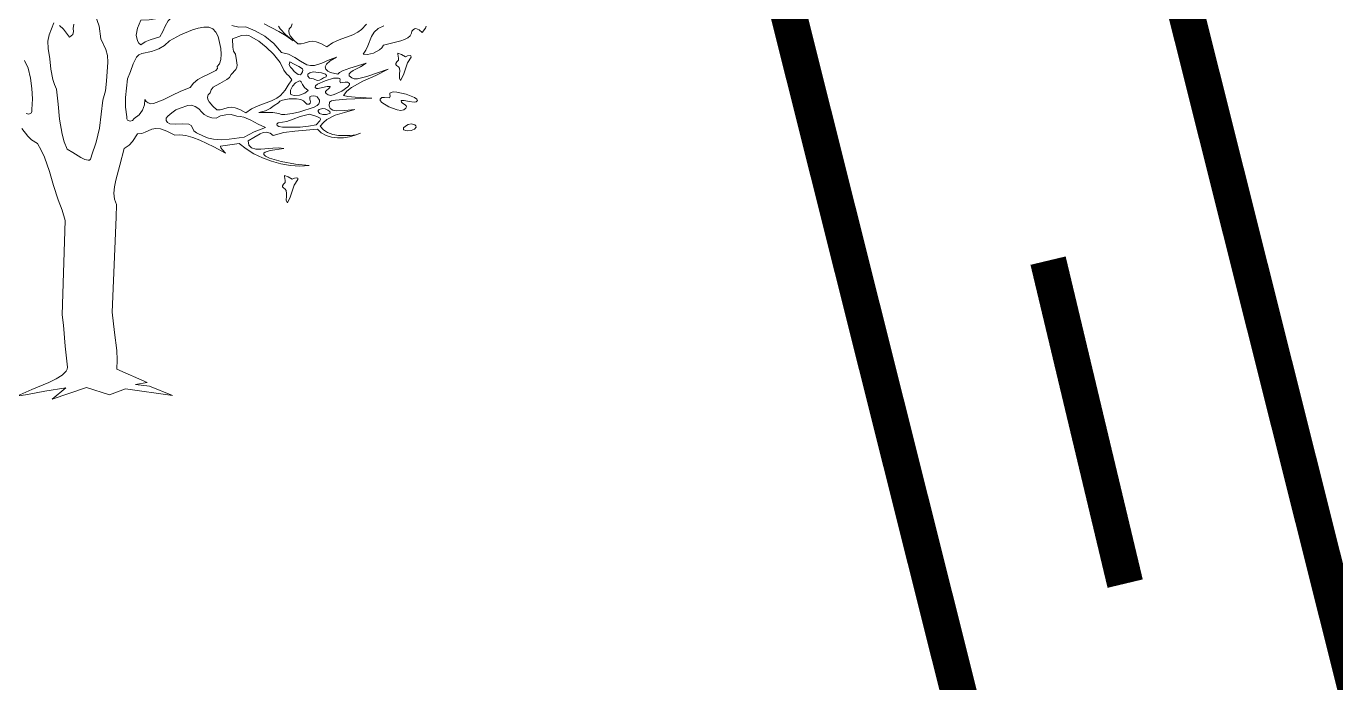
# Model space of a CAD drawing. Header units: inches. Extents: x -340059099 to 1458168, y 1119167 to 1294232938.
# Drawn here: x 454809 to 455352, y 2624646 to 2624918 of the extents above; entities that cross this region are included whole.
import ezdxf

# ---------------------------------------------------------------- set-up
doc = ezdxf.new("R2010")
doc.units = ezdxf.units.IN
doc.header["$MEASUREMENT"] = 0
doc.layers.add('Text', color=7, linetype='Continuous')
doc.layers.add('TREE', color=3, linetype='Continuous', lineweight=15)

# ---------------------------------------------------------------- blocks, each defined once
blk = doc.blocks.new('tree2')
at = {"layer": 'TREE'}
for points in [[(5207.2682, 5946.3505), (5207.1817, 5946.3209), (5207.2156, 5946.3493), (5207.1632, 5946.3416), (5207.1192, 5946.3327), (5207.0918, 5946.3284), (5207.1299, 5946.3453), (5207.1727, 5946.3629), (5207.1915, 5946.3721), (5207.2069, 5946.3816), (5207.2168, 5946.3915), (5207.2196, 5946.3967), (5207.2202, 5946.402), (5207.2143, 5946.4546), (5207.2103, 5946.5076), (5207.2069, 5946.5341), (5207.2141, 5946.7717), (5207.2067, 5946.7982), (5207.1962, 5946.8244), (5207.1848, 5946.8601), (5207.1744, 5946.8958), (5207.1617, 5946.9315), (5207.1537, 5946.9491), (5207.1442, 5946.9666), (5207.1294, 5946.9753), (5207.1198, 5946.9848), (5207.1044, 5947.0039)], [(5207.2362, 5947.2669), (5207.2344, 5947.2564), (5207.235, 5947.2484), (5207.2338, 5947.2416), (5207.2255, 5947.2345), (5207.2101, 5947.2546), (5207.1999, 5947.2638)], [(5207.1854, 5947.2706), (5207.174, 5947.2401), (5207.1703, 5947.2244), (5207.1716, 5947.2059), (5207.1756, 5947.18), (5207.1784, 5947.1535), (5207.1833, 5947.128), (5207.187, 5947.1154), (5207.1922, 5947.103), (5207.1968, 5947.0652), (5207.1999, 5947.0273), (5207.2064, 5946.9894), (5207.2116, 5946.9706), (5207.2196, 5946.9522), (5207.2338, 5946.9435), (5207.2541, 5946.9306), (5207.2636, 5946.9257), (5207.272, 5946.9238), (5207.2754, 5946.9244), (5207.2778, 5946.9263), (5207.2803, 5946.9343), (5207.2803, 5946.9343)], [(5207.2682, 5946.3508), (5207.3257, 5946.3323), (5207.3665, 5946.347), (5207.4855, 5946.33), (5207.4268, 5946.3539), (5207.3914, 5946.3583), (5207.4209, 5946.3628), (5207.3446, 5946.3967), (5207.3458, 5946.4204), (5207.3449, 5946.4435), (5207.3387, 5946.4897), (5207.3326, 5946.5405), (5207.3428, 5946.7806), (5207.3434, 5946.812), (5207.3388, 5946.8259), (5207.3372, 5946.8407), (5207.3388, 5946.857), (5207.3422, 5946.8739), (5207.3526, 5946.9118), (5207.3631, 5946.9534), (5207.376, 5946.9623), (5207.3841, 5946.9716), (5207.397, 5946.9903), (5207.4075, 5946.9913), (5207.4164, 5946.9947), (5207.433, 5947.0023), (5207.4429, 5947.0042), (5207.4549, 5947.0033), (5207.4706, 5946.9977), (5207.4909, 5946.987), (5207.5035, 5946.9882), (5207.5189, 5946.986), (5207.5362, 5946.9811), (5207.554, 5946.9743), (5207.5894, 5946.9577), (5207.6187, 5946.9417), (5207.611, 5946.9503), (5207.6076, 5946.9549), (5207.6061, 5946.9599), (5207.6535, 5946.966), (5207.6711, 5946.9525), (5207.6908, 5946.9401), (5207.7123, 5946.9297), (5207.7354, 5946.9214), (5207.7588, 5946.9149), (5207.7828, 5946.9109), (5207.8069, 5946.9093), (5207.8299, 5946.9106), (5207.7958, 5946.914), (5207.7594, 5946.9208), (5207.7299, 5946.9294), (5207.7203, 5946.934), (5207.7154, 5946.9386), (5207.716, 5946.9417), (5207.7194, 5946.9445), (5207.732, 5946.9488), (5207.7659, 5946.954), (5207.7533, 5946.9552), (5207.7388, 5946.9543), (5207.7086, 5946.9518), (5207.6954, 5946.9522), (5207.6846, 5946.9549), (5207.6778, 5946.9617), (5207.676, 5946.9728), (5207.6901, 5946.9811), (5207.7062, 5946.9907), (5207.7145, 5946.994), (5207.7228, 5946.9947), (5207.7314, 5946.9925), (5207.7397, 5946.9863), (5207.7659, 5946.9937), (5207.7939, 5946.9974), (5207.8512, 5947.002), (5207.8607, 5946.9931), (5207.8731, 5946.9866), (5207.8866, 5946.9826), (5207.9014, 5946.9808), (5207.9168, 5946.9808), (5207.9319, 5946.9829), (5207.9463, 5946.987), (5207.9596, 5946.9922), (5207.9479, 5946.9882), (5207.934, 5946.986), (5207.9042, 5946.986), (5207.8897, 5946.9891), (5207.8768, 5946.9937), (5207.866, 5947.0008), (5207.8583, 5947.01), (5207.8663, 5947.0193), (5207.8752, 5947.0267), (5207.8962, 5947.0375), (5207.9196, 5947.0448), (5207.9451, 5947.0516), (5207.9202, 5947.0492), (5207.898, 5947.0485), (5207.8897, 5947.0507), (5207.8835, 5947.0547), (5207.8808, 5947.0609), (5207.8814, 5947.0704), (5207.8866, 5947.0738), (5207.8965, 5947.0759), (5207.9245, 5947.0784), (5207.9885, 5947.0809), (5207.9467, 5947.083), (5207.9279, 5947.0846), (5207.9165, 5947.0877), (5207.9251, 5947.0981), (5207.9368, 5947.1074), (5207.9661, 5947.1234), (5207.9987, 5947.1382), (5208.0295, 5947.1539), (5207.9759, 5947.1351), (5207.9525, 5947.1298), (5207.9436, 5947.1298), (5207.9377, 5947.1323), (5207.9316, 5947.1372), (5207.931, 5947.1418), (5207.935, 5947.1465), (5207.9417, 5947.1508), (5207.9596, 5947.16), (5207.9741, 5947.1689), (5207.9328, 5947.156), (5207.9143, 5947.1492), (5207.9072, 5947.1455), (5207.9023, 5947.1409), (5207.8845, 5947.1455), (5207.8771, 5947.1489), (5207.8721, 5947.1535), (5207.8706, 5947.1594), (5207.874, 5947.1662), (5207.8832, 5947.1745), (5207.8992, 5947.184), (5207.8805, 5947.177), (5207.862, 5947.1686), (5207.8435, 5947.1631), (5207.834, 5947.1628), (5207.8244, 5947.1649), (5207.8087, 5947.1739), (5207.7939, 5947.1834), (5207.7782, 5947.1917), (5207.7607, 5947.196), (5207.741, 5947.2188), (5207.7185, 5947.237), (5207.6942, 5947.2509), (5207.6701, 5947.2607), (5207.6529, 5947.2598), (5207.6347, 5947.2641)], [(5207.7163, 5947.2678), (5207.7536, 5947.2484), (5207.7721, 5947.2376), (5207.7899, 5947.2253), (5207.7708, 5947.241), (5207.7567, 5947.2555), (5207.753, 5947.2622)], [(5207.2904, 5947.2881), (5207.2997, 5947.2619), (5207.3043, 5947.2305), (5207.3169, 5947.2031), (5207.3212, 5947.1886), (5207.3219, 5947.1717), (5207.3188, 5947.1234), (5207.316, 5947.099), (5207.3095, 5947.0756), (5207.3006, 5947.0051), (5207.2926, 5946.9697), (5207.2803, 5946.9349), (5207.2803, 5946.9349)], [(5207.9747, 5947.2672), (5207.9627, 5947.2536), (5207.9532, 5947.2469), (5207.9403, 5947.2404), (5207.9061, 5947.2275), (5207.8895, 5947.2204), (5207.875, 5947.2102), (5207.8599, 5947.2185), (5207.8482, 5947.2229), (5207.8386, 5947.2241), (5207.8309, 5947.2235), (5207.8174, 5947.2195), (5207.8103, 5947.2176), (5207.802, 5947.2176), (5207.7918, 5947.2272), (5207.7823, 5947.2382), (5207.7795, 5947.2441), (5207.7786, 5947.25), (5207.7801, 5947.2555), (5207.7851, 5947.2607), (5207.7875, 5947.2684)], [(5207.1155, 5947.0418), (5207.1226, 5947.0402), (5207.1288, 5947.0436), (5207.1303, 5947.0473), (5207.1303, 5947.0522), (5207.1319, 5947.079), (5207.1303, 5947.1052), (5207.1263, 5947.1311), (5207.1208, 5947.1566), (5207.1112, 5947.1754)], [(5207.4894, 5947.2903), (5207.4746, 5947.2761), (5207.4663, 5947.2622), (5207.4607, 5947.249), (5207.4536, 5947.2351), (5207.4284, 5947.2278), (5207.4164, 5947.2231), (5207.4053, 5947.2154), (5207.4001, 5947.2194), (5207.3967, 5947.225), (5207.3936, 5947.2398), (5207.3967, 5947.2576), (5207.4053, 5947.277), (5207.4265, 5947.2783), (5207.4475, 5947.2816), (5207.4894, 5947.2903)], [(5207.9669, 5947.192), (5207.9773, 5947.1908), (5207.9927, 5947.1945), (5208.0081, 5947.2025), (5208.014, 5947.208), (5208.0183, 5947.2142), (5208.0614, 5947.225), (5208.0713, 5947.2287), (5208.0796, 5947.233), (5208.0854, 5947.2382), (5208.0882, 5947.2447), (5208.0897, 5947.2499), (5208.0925, 5947.2533), (5208.0959, 5947.2554), (5208.0999, 5947.2561), (5208.1082, 5947.2533), (5208.1159, 5947.2459), (5208.1242, 5947.257), (5208.1255, 5947.2622)], [(5208.0189, 5947.2631), (5208.0041, 5947.2561), (5207.994, 5947.2468), (5207.9872, 5947.236), (5207.9783, 5947.2126), (5207.9733, 5947.2016), (5207.9669, 5947.192)], [(5207.3881, 5947.0291), (5207.3844, 5947.0242), (5207.3779, 5947.0227), (5207.3717, 5947.0251), (5207.3702, 5947.0285), (5207.3699, 5947.0331), (5207.3668, 5947.0578), (5207.3665, 5947.0821), (5207.3717, 5947.1298), (5207.3791, 5947.1477), (5207.3856, 5947.1671), (5207.3939, 5947.1837), (5207.3998, 5947.1899), (5207.4075, 5947.1933), (5207.4318, 5947.1982), (5207.4503, 5947.205), (5207.465, 5947.2139), (5207.478, 5947.2253), (5207.5057, 5947.2401), (5207.5356, 5947.253), (5207.5503, 5947.2576), (5207.5642, 5947.2598), (5207.5765, 5947.2595), (5207.5873, 5947.2558), (5207.5944, 5947.2475), (5207.6002, 5947.2358), (5207.607, 5947.2062), (5207.6079, 5947.1914), (5207.607, 5947.1779), (5207.6036, 5947.1671), (5207.5981, 5947.1603), (5207.599, 5947.1551), (5207.5947, 5947.1505), (5207.5747, 5947.1406), (5207.562, 5947.1348), (5207.5494, 5947.1277), (5207.538, 5947.1184), (5207.5297, 5947.1071), (5207.506, 5947.0984), (5207.4838, 5947.0873), (5207.4617, 5947.0766), (5207.4376, 5947.0673), (5207.4306, 5947.0667), (5207.4241, 5947.0686), (5207.4185, 5947.0719), (5207.4152, 5947.0769), (5207.4145, 5947.0636), (5207.4096, 5947.0504), (5207.4007, 5947.0387), (5207.3881, 5947.0291)], [(5207.684, 5947.2351), (5207.7031, 5947.2241), (5207.7219, 5947.2096), (5207.74, 5947.1917), (5207.7567, 5947.1705), (5207.7662, 5947.1514), (5207.7733, 5947.1418), (5207.7794, 5947.1357), (5207.7862, 5947.1271), (5207.7773, 5947.1138), (5207.7699, 5947.1006), (5207.7579, 5947.087), (5207.7483, 5947.0803), (5207.7354, 5947.0738), (5207.7012, 5947.0609), (5207.6846, 5947.0538), (5207.6701, 5947.0436), (5207.655, 5947.0519), (5207.6433, 5947.0562), (5207.6338, 5947.0575), (5207.6261, 5947.0569), (5207.6125, 5947.0528), (5207.6055, 5947.051), (5207.5971, 5947.051), (5207.587, 5947.0606), (5207.5774, 5947.0716), (5207.5747, 5947.0775), (5207.5737, 5947.0833), (5207.5753, 5947.0889), (5207.5802, 5947.0941), (5207.5827, 5947.1018), (5207.5882, 5947.108), (5207.6048, 5947.1178), (5207.6221, 5947.1274), (5207.6289, 5947.1329), (5207.6329, 5947.14), (5207.6452, 5947.1529), (5207.6477, 5947.1585), (5207.6486, 5947.164), (5207.6467, 5947.176), (5207.6443, 5947.1917), (5207.6393, 5947.1991), (5207.6375, 5947.2093), (5207.6363, 5947.2305), (5207.6597, 5947.2385), (5207.6717, 5947.2398), (5207.6778, 5947.2385), (5207.684, 5947.2351)], [(5207.8133, 5947.1471), (5207.8112, 5947.1428), (5207.8084, 5947.1394), (5207.8025, 5947.14), (5207.7924, 5947.148), (5207.7881, 5947.1535), (5207.7828, 5947.1585), (5207.7794, 5947.1643), (5207.7813, 5947.1726), (5207.7921, 5947.1665), (5207.8044, 5947.1609), (5207.813, 5947.1545), (5207.8146, 5947.1511), (5207.8133, 5947.1471)], [(5208.0557, 5947.1806), (5208.0548, 5947.1872), (5208.0537, 5947.1909), (5208.0539, 5947.1944), (5208.0634, 5947.1909), (5208.0732, 5947.1852), (5208.0789, 5947.1875), (5208.085, 5947.1883), (5208.0873, 5947.1875), (5208.0876, 5947.1837), (5208.0787, 5947.1694), (5208.0732, 5947.1544), (5208.0683, 5947.1395), (5208.0611, 5947.1251), (5208.058, 5947.1308), (5208.0585, 5947.1432), (5208.0591, 5947.1484), (5208.058, 5947.1559), (5208.0554, 5947.1599), (5208.0511, 5947.1628), (5208.0491, 5947.1653), (5208.0491, 5947.1679), (5208.0516, 5947.1722), (5208.0554, 5947.1765), (5208.0557, 5947.1806)], [(5207.8734, 5947.1342), (5207.8663, 5947.132), (5207.8611, 5947.1289), (5207.8564, 5947.1264), (5207.8506, 5947.1255), (5207.841, 5947.1298), (5207.8309, 5947.1311), (5207.8269, 5947.1363), (5207.8272, 5947.1409), (5207.8318, 5947.1446), (5207.8401, 5947.1471), (5207.8611, 5947.1449), (5207.8718, 5947.1412), (5207.874, 5947.1382), (5207.8734, 5947.1342)], [(5207.8278, 5947.1003), (5207.8192, 5947.0929), (5207.8059, 5947.088), (5207.7924, 5947.087), (5207.7868, 5947.0886), (5207.7828, 5947.091), (5207.7828, 5947.1012), (5207.7878, 5947.1108), (5207.7961, 5947.1191), (5207.8059, 5947.124), (5207.8084, 5947.1237), (5207.8102, 5947.1218), (5207.8136, 5947.1154), (5207.8182, 5947.1074), (5207.8278, 5947.1003)], [(5207.8832, 5947.1104), (5207.8755, 5947.1104), (5207.8641, 5947.1071), (5207.8527, 5947.1049), (5207.8484, 5947.1052), (5207.8453, 5947.1077), (5207.846, 5947.1117), (5207.8515, 5947.116), (5207.8703, 5947.1246), (5207.8915, 5947.1308), (5207.9045, 5947.1314), (5207.9079, 5947.1301), (5207.9082, 5947.1271), (5207.9079, 5947.1231), (5207.9097, 5947.1191), (5207.9214, 5947.1206), (5207.927, 5947.1209), (5207.9319, 5947.1178), (5207.9319, 5947.1141), (5207.9282, 5947.1092), (5207.9128, 5947.0981), (5207.8937, 5947.0895), (5207.8851, 5947.0877), (5207.8786, 5947.0886), (5207.8731, 5947.0923), (5207.8712, 5947.095), (5207.8718, 5947.0975), (5207.874, 5947.1), (5207.8801, 5947.1046), (5207.8826, 5947.1074), (5207.8832, 5947.1104)], [(5207.8407, 5947.0867), (5207.846, 5947.0858), (5207.8506, 5947.0836), (5207.8564, 5947.0759), (5207.8567, 5947.0716), (5207.8549, 5947.0667), (5207.8503, 5947.0621), (5207.8429, 5947.0578), (5207.8069, 5947.0461), (5207.7884, 5947.0415), (5207.769, 5947.039), (5207.7604, 5947.039), (5207.7539, 5947.0415), (5207.7388, 5947.0442), (5207.7028, 5947.0448), (5207.7197, 5947.0485), (5207.7317, 5947.0547), (5207.7419, 5947.0621), (5207.753, 5947.0692), (5207.7563, 5947.0732), (5207.7625, 5947.0759), (5207.7801, 5947.0787), (5207.7982, 5947.0787), (5207.8096, 5947.0775), (5207.8161, 5947.0738), (5207.8207, 5947.0689), (5207.8247, 5947.0658), (5207.8306, 5947.0658), (5207.833, 5947.0682), (5207.8336, 5947.071), (5207.8321, 5947.0778), (5207.8321, 5947.084), (5207.8349, 5947.0858), (5207.8407, 5947.0867)], [(5208.0622, 5947.0743), (5208.0702, 5947.0746), (5208.0828, 5947.0722), (5208.0954, 5947.0706), (5208.1001, 5947.0716), (5208.1034, 5947.0743), (5208.1022, 5947.0783), (5208.096, 5947.0826), (5208.0748, 5947.0906), (5208.0514, 5947.0956), (5208.0425, 5947.0962), (5208.0375, 5947.095), (5208.0342, 5947.0934), (5208.0339, 5947.09), (5208.0345, 5947.086), (5208.0329, 5947.0814), (5208.0203, 5947.0823), (5208.0141, 5947.082), (5208.0092, 5947.0783), (5208.0092, 5947.0746), (5208.0135, 5947.0694), (5208.0311, 5947.0586), (5208.0523, 5947.0509), (5208.0619, 5947.0497), (5208.0689, 5947.0509), (5208.0742, 5947.0552), (5208.076, 5947.0586), (5208.0754, 5947.0614), (5208.0726, 5947.0635), (5208.0656, 5947.0682), (5208.0631, 5947.0709), (5208.0622, 5947.0743)], [(5207.4693, 5947.0242), (5207.4693, 5947.0301), (5207.4734, 5947.035), (5207.4835, 5947.0439), (5207.494, 5947.0513), (5207.5042, 5947.0553), (5207.5239, 5947.0621), (5207.5331, 5947.0627), (5207.5423, 5947.0599), (5207.5516, 5947.0541), (5207.5596, 5947.0455), (5207.5654, 5947.039), (5207.5741, 5947.0341), (5207.5842, 5947.031), (5207.595, 5947.0304), (5207.6067, 5947.0356), (5207.6196, 5947.0387), (5207.6332, 5947.039), (5207.648, 5947.035), (5207.656, 5947.0347), (5207.6649, 5947.0325), (5207.6831, 5947.0248), (5207.7018, 5947.015), (5207.7197, 5947.0067), (5207.6911, 5946.9953), (5207.6661, 5946.9823), (5207.6282, 5946.9774), (5207.6088, 5946.9756), (5207.5888, 5946.9768), (5207.5762, 5946.9796), (5207.5654, 5946.9836), (5207.5457, 5946.9928), (5207.5392, 5946.9983), (5207.5356, 5947.0054), (5207.5322, 5947.0116), (5207.5263, 5947.0153), (5207.5103, 5947.0156), (5207.4931, 5947.0147), (5207.4783, 5947.0162), (5207.4727, 5947.0193), (5207.4693, 5947.0242)], [(5207.8475, 5947.0134), (5207.8284, 5947.0097), (5207.8072, 5947.0076), (5207.7628, 5947.0073), (5207.7539, 5947.0088), (5207.7493, 5947.0113), (5207.7486, 5947.0147), (5207.7523, 5947.0184), (5207.7736, 5947.0218), (5207.7902, 5947.0273), (5207.8078, 5947.0341), (5207.8312, 5947.0399), (5207.8497, 5947.0347), (5207.8583, 5947.0301), (5207.8589, 5947.027), (5207.8574, 5947.0236), (5207.8475, 5947.0134)], [(5207.8829, 5947.0427), (5207.874, 5947.0393), (5207.8647, 5947.039), (5207.8567, 5947.0415), (5207.8527, 5947.0467), (5207.8527, 5947.0498), (5207.8552, 5947.0522), (5207.8638, 5947.0547), (5207.8706, 5947.0538), (5207.8774, 5947.0507), (5207.882, 5947.0467), (5207.8829, 5947.0427)], [(5208.068, 5947.001), (5208.0776, 5946.9983), (5208.0877, 5946.9986), (5208.096, 5947.002), (5208.1004, 5947.0078), (5208.0997, 5947.0112), (5208.097, 5947.0137), (5208.0877, 5947.0155), (5208.08, 5947.014), (5208.0733, 5947.01), (5208.0686, 5947.0054), (5208.068, 5947.001)], [(5207.7697, 5946.8719), (5207.7688, 5946.8785), (5207.7677, 5946.8822), (5207.768, 5946.8857), (5207.7775, 5946.8822), (5207.7872, 5946.8765), (5207.793, 5946.8788), (5207.799, 5946.8797), (5207.8013, 5946.8788), (5207.8016, 5946.8751), (5207.7927, 5946.8607), (5207.7872, 5946.8457), (5207.7823, 5946.8308), (5207.7752, 5946.8164), (5207.772, 5946.8222), (5207.7726, 5946.8345), (5207.7731, 5946.8397), (5207.772, 5946.8472), (5207.7694, 5946.8512), (5207.7651, 5946.8541), (5207.7631, 5946.8567), (5207.7631, 5946.8593), (5207.7657, 5946.8636), (5207.7694, 5946.8679), (5207.7697, 5946.8719)]]:
    blk.add_lwpolyline(points, dxfattribs=at)

msp = doc.modelspace()

# ---------------------------------------------------------------- linework, layer by layer
at = {"layer": 'Text', "const_width": 15}
for points in [[(454966.35, 2626466.81), (455132.56, 2625659.69), (455257.53, 2625052.83), (455399.15, 2624488.64), (455431.66, 2624256.35), (455410.92, 2624033.02), (455390.18, 2623784.72), (455329.63, 2623353.14), (455289.83, 2622961.13), (455256.75, 2622711.18), (455288.15, 2622352.62), (455359.9, 2621967.69), (455407, 2621799.95), (455464.18, 2621667.79), (455558.92, 2621529.74), (455893.05, 2621154.46), (456208.12, 2620774)], [(454821.28, 2626452.91), (454975.85, 2625627.42), (455101.51, 2625017.2), (455241.88, 2624457.98), (455270.63, 2624252.61), (455251.54, 2624047.08), (455231.11, 2623802.51), (455170.76, 2623372.34), (455130.89, 2622979.71), (455095.83, 2622714.74), (455129.43, 2622330.93), (455203.93, 2621931.33), (455255.87, 2621746.32), (455323.49, 2621590.03), (455432.71, 2621430.88), (455771.65, 2621050.2), (456087.53, 2620668.76)], [(455232.77, 2624820.81), (455264.73, 2624687)]]:
    msp.add_lwpolyline(points, dxfattribs=at)
at = {"layer": 'Text', "color": 1}
msp.add_circle((469844, 2616428.5), 81808.03, dxfattribs=at)

# ---------------------------------------------------------------- block references
at = {"layer": 'TREE', "color": 3, "xscale": 164.188119242317, "yscale": 164.1881192402798, "zscale": 164.1881192413053}
msp.add_blockref('tree2', (-400137.38, 1648448.14), dxfattribs=at)

doc.saveas('drawing.dxf')
